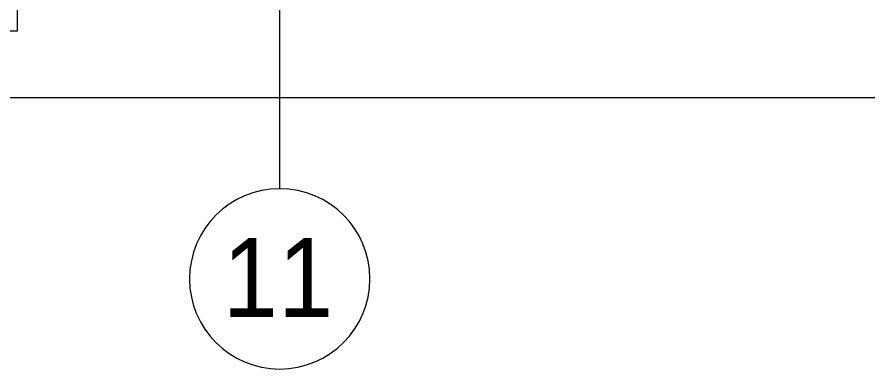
# Model space of a CAD drawing. Header units: millimetres. Extents: x -8624 to 194831, y -8553 to 29000.
# Drawn here: x 169199 to 172972, y -2706 to -1144 of the extents above; entities that cross this region are included whole.
import ezdxf

# ---------------------------------------------------------------- set-up
doc = ezdxf.new("R2010")
doc.units = ezdxf.units.MM
for name, color, linetype, lineweight in [('A-ANNO-DIMS', 7, 'Continuous', 9), ('A-ANNO-DIMS-100', 7, 'Continuous', 9), ('Марки для знаков', 7, 'Continuous', 9), ('Оси', 7, 'Continuous', 9), ('Оси-1', 7, 'Continuous', 20)]:
    doc.layers.add(name, color=color, linetype=linetype, lineweight=lineweight)
doc.styles.add('Arial_1', font='arial.ttf', dxfattribs={"width": 0.9, "height": 350})
doc.styles.add('ISOCPEUR', font='isocpeur.ttf', dxfattribs={"width": 0.9, "height": 250})
doc.dimstyles.new('ISO-2_5_0_9К_БОЛЬШОЙ', dxfattribs={"dimscale": 304.8, "dimtxt": 248.995294, "dimasz": 0.492126, "dimexe": 0.393701, "dimexo": 0.984252, "dimgap": 0, "dimtad": 1, "dimdec": 0, "dimrnd": 10, "dimzin": 0, "dimdsep": 46, "dimtxsty": 'ISOCPEUR', "dimblk1": 'OBLIQUE', "dimblk2": 'OBLIQUE', "dimsah": 1, "dimcen": 0.09, "dimdle": 0.393701, "dimazin": 0, "dimtfac": 1, "dimtdec": 4, "dimtix": 1, "dimtmove": 0, "dimatfit": 3, "dimfxl": 1, "dimtvp": 1, "dimtolj": 1, "dimtzin": 0, "dimarcsym": 2})

# ---------------------------------------------------------------- blocks, each defined once
blk = doc.blocks.new('Ось сетки - D8-29747960-План зашивки приборов отопления в осях 3 этажа 1-12')
at = {"layer": 'Оси-1'}
for start, end in [(360, 180), (180, 360)]:
    blk.add_arc((0, 0), 4, start, end, dxfattribs=at)
blk = doc.blocks.new('DIMBLOCK14-План зашивки приборов отопления в осях 3 этажа 1-12')
at = {"layer": 'A-ANNO-DIMS-100'}
for p, q in [((137163.7, -1695.6), (137163.7, -1381.6)), ((175363.7, -1695.6), (175363.7, -1381.6)), ((137043.7, -1501.6), (175483.7, -1501.6)), ((137163.7, -1501.6), (137163.7, -1695.6)), ((175363.7, -1501.6), (175363.7, -1695.6))]:
    blk.add_line(p, q, dxfattribs=at)
at = {"layer": 'A-ANNO-DIMS-100', "lineweight": 20}
for p, q in [((137163.7, -1501.6), (137238.7, -1426.6)), ((175363.7, -1501.6), (175438.7, -1426.6)), ((137163.7, -1501.6), (137088.7, -1576.6)), ((175363.7, -1501.6), (175288.7, -1576.6))]:
    blk.add_line(p, q, dxfattribs=at)
at = {"layer": 'A-ANNO-DIMS-100', "color": 0, "insert": (155868.7, -1175), "char_height": 250, "width": 948.097, "attachment_point": 1, "line_spacing_factor": 1.149209, "style": 'ISOCPEUR'}
blk.add_mtext('38200', dxfattribs=at)
blk = doc.blocks.new('_Oblique')
at = {"color": 0, "linetype": 'ByBlock', "lineweight": -2}
blk.add_line((-0.5, -0.5), (0.5, 0.5), dxfattribs=at)

msp = doc.modelspace()

# ---------------------------------------------------------------- linework, layer by layer
at = {"layer": 'Марки для знаков'}
for p, q in [((169199.6, 310), (169199.6, -1206.5)), ((169199.6, -1206.5), (169167.3, -1206.5))]:
    msp.add_line(p, q, dxfattribs=at)
at = {"layer": 'Оси'}
msp.add_line((170363.7, -1906.3), (170363.7, 593.7), dxfattribs=at)

# ---------------------------------------------------------------- block references
at = {"layer": 'Оси-1', "xscale": 99.99999999999993, "yscale": 99.99999999999993, "zscale": 99.99999999999993}
msp.add_blockref('Ось сетки - D8-29747960-План зашивки приборов отопления в осях 3 этажа 1-12', (170363.7, -2306.3), dxfattribs=at)

# ---------------------------------------------------------------- texts
at = {"layer": 'Оси', "insert": (170111.1, -2125.6), "char_height": 350, "width": 606.076, "attachment_point": 1, "style": 'Arial_1'}
msp.add_mtext('11', dxfattribs=at)

# ---------------------------------------------------------------- dimensions: what is measured, and where the dimension line sits
at = {"layer": 'A-ANNO-DIMS'}
dim = msp.add_linear_dim(base=(175363.7, -1501.6), p1=(137163.7, -1395.6), p2=(175363.7, -1395.6), dimstyle='ISO-2_5_0_9К_БОЛЬШОЙ', override={"dimpost": '<>', "dimfxl": 38199.999966}, dxfattribs=at)
dim.commit()
dim.dimension.update_dxf_attribs({"geometry": 'DIMBLOCK14-План зашивки приборов отопления в осях 3 этажа 1-12', "text_midpoint": (156263.7, -1376.6)})

doc.saveas('drawing.dxf')
